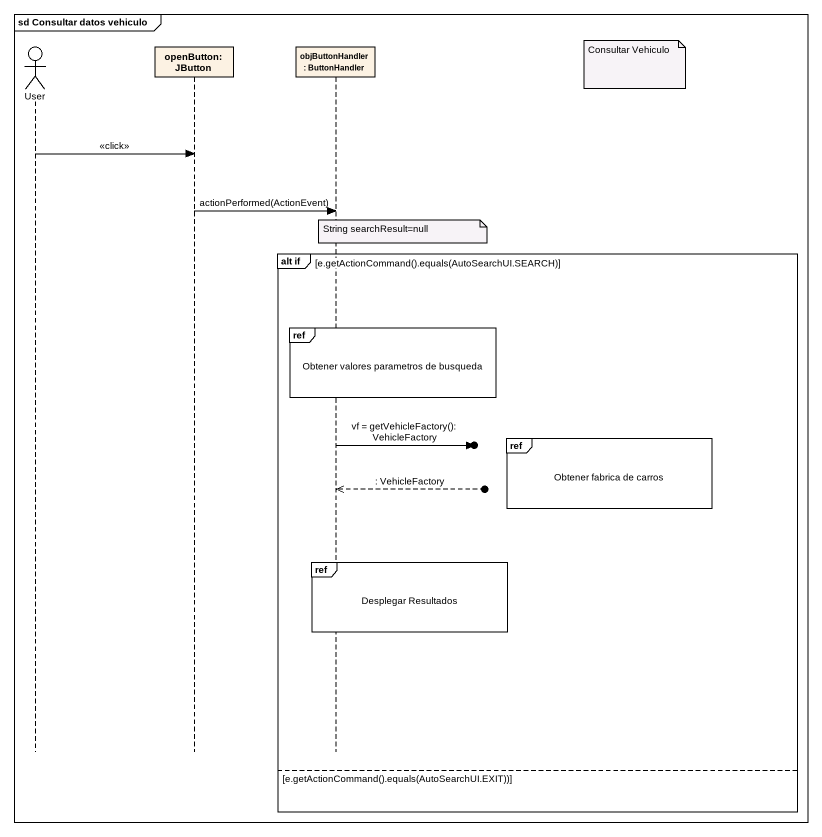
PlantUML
@startuml
mainframe sd Consultar datos vehiculo
hide footbox
actor User
participant "openButton: JButton" as openButton_JButton
participant "objButtonHandler : ButtonHandler" as objButtonHandler

note right of objButtonHandler : Consultar Vehiculo
User -> openButton_JButton : <<click>>
openButton_JButton -> objButtonHandler : actionPerformed(ActionEvent)
note over objButtonHandler : String searchResult=null
group alt if [e.getActionCommand().equals(AutoSearchUI.SEARCH)]
  ref over objButtonHandler : Obtener valores parametros de busqueda
  ref over objButtonHandler : Obtener fabrica de carros
  objButtonHandler ->o] : vf = getVehicleFactory(): VehicleFactory
  objButtonHandler <<--o] : : VehicleFactory
  ref over objButtonHandler : Desplegar Resultados
else e.getActionCommand().equals(AutoSearchUI.EXIT))
end
@enduml
